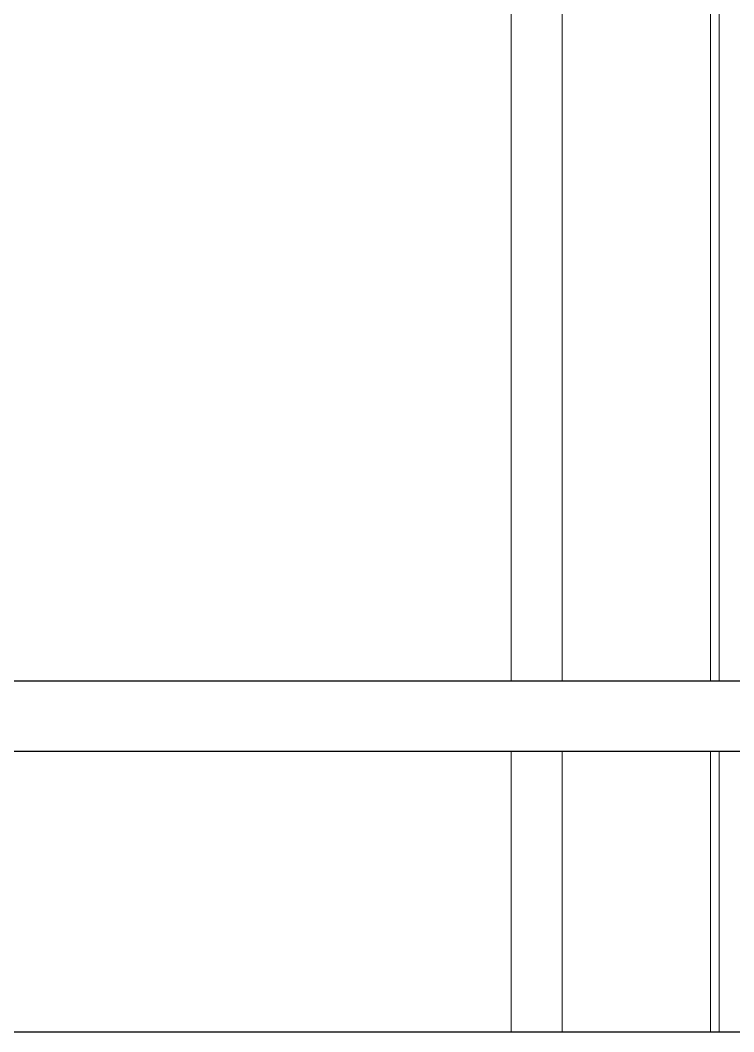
# Model space of a CAD drawing. Header units: inches. Extents: x -5096374 to -5070857, y -3259973 to -3243900.
# Drawn here: x -5079169.28 to -5079148.94, y -3259150.1 to -3259121.26 of the extents above; entities that cross this region are included whole.
import ezdxf

# ---------------------------------------------------------------- set-up
doc = ezdxf.new("R2010")
doc.units = ezdxf.units.IN
doc.header["$LTSCALE"] = 2
doc.header["$MEASUREMENT"] = 0
doc.layers.get('0').update_dxf_attribs({"linetype": 'CONTINUOUS'})
doc.layers.add('window', color=4, linetype='CONTINUOUS', lineweight=13)

msp = doc.modelspace()

# ---------------------------------------------------------------- linework, layer by layer
at = {"ltscale": 0.5}
for p, q in [((-5079359.202, -3259140.096), (-5078934.524, -3259140.096)), ((-5079359.202, -3259142.096), (-5078934.524, -3259142.096)), ((-5079359.202, -3259150.096), (-5078934.524, -3259150.096))]:
    msp.add_line(p, q, dxfattribs=at)
at = {"layer": 'window'}
for p, q in [((-5079155.283, -3259140.096), (-5079155.283, -3259094.096)), ((-5079153.836, -3259140.096), (-5079153.836, -3259095.678)), ((-5079149.606, -3259140.096), (-5079149.606, -3259099.782)), ((-5079149.354, -3259100.026), (-5079149.354, -3259140.096)), ((-5079155.283, -3259150.096), (-5079155.283, -3259142.096)), ((-5079153.836, -3259150.096), (-5079153.836, -3259142.096)), ((-5079149.606, -3259150.096), (-5079149.606, -3259142.096)), ((-5079149.354, -3259142.096), (-5079149.354, -3259150.096))]:
    msp.add_line(p, q, dxfattribs=at)

doc.saveas('drawing.dxf')
